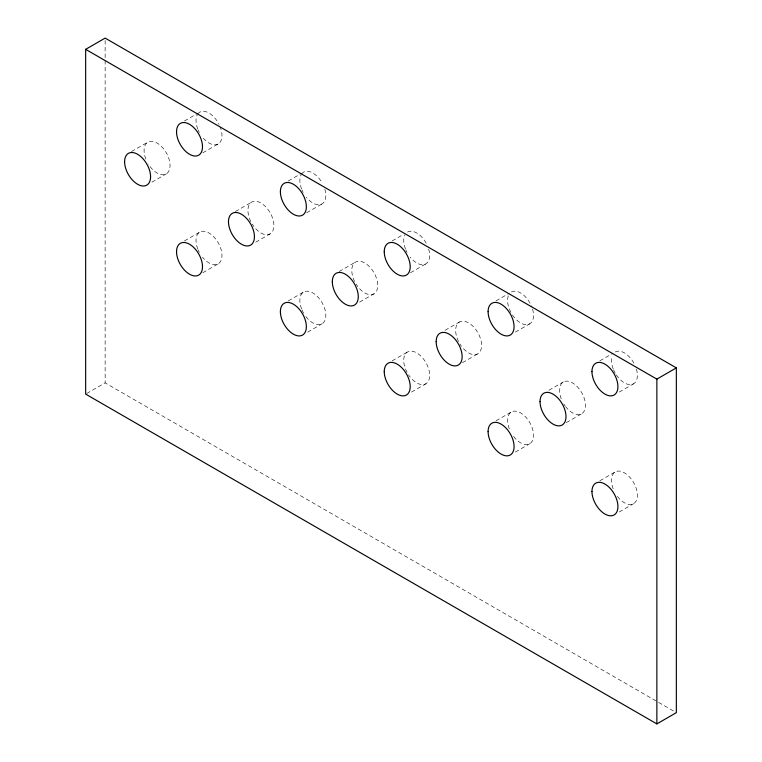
<?xml version="1.0" encoding="UTF-8"?>
<svg xmlns="http://www.w3.org/2000/svg" width="762" height="762" viewBox="0 0 762 762"><rect width="100%" height="100%" fill="white"/><g stroke="black" fill="none" stroke-linecap="round" stroke-linejoin="round"><path stroke-width="0.57" stroke-dasharray="3.81 2.86" d="M131.483 151.59L147.885 142.123M184.433 121.015L197.758 113.328M151.895 182.204L166.24 173.917M202.797 152.819L218.17 143.942A18.355 10.601 60 0 0 220.237 127.035M184.433 240.935L199.806 232.067M235.344 211.55L251.736 202.082M288.293 180.975L301.619 173.288M202.797 272.739L218.17 263.862M255.746 242.164L270.1 233.877M306.648 212.779L322.021 203.902M86.687 393.525L105.137 382.876L676.342 712.661M288.293 300.895L303.667 292.027M339.195 271.51L355.597 262.042M392.144 240.935L402.393 235.02M307.677 332.108L322.021 323.821M359.607 302.123L373.952 293.846M410.508 272.739L425.882 263.862M392.144 360.864L407.518 351.987M445.103 330.289L459.448 322.002M496.005 300.895L509.33 293.208M411.528 392.068L425.882 383.781M462.439 362.674L477.812 353.806M515.388 332.108L529.733 323.821M496.005 420.824L511.378 411.947M548.954 390.249L563.299 381.962M599.856 360.855L613.181 353.168M515.388 452.028L529.733 443.741M566.29 422.634L581.663 413.766M619.239 392.068L633.593 383.781M599.856 480.784L615.229 471.907M619.239 511.988L633.593 503.701M105.137 40.481L105.137 382.876M428.692 249.145A18.355 10.601 60 0 1 425.263 264.176A18.355 10.601 60 0 1 410.213 257.194M407.051 252.422A18.355 10.601 60 0 1 405.813 249.831M405.46 248.964A18.355 10.601 60 0 1 404.936 234.829M407.518 232.058A18.355 10.601 60 0 1 427.206 245.212M458.543 341.509A18.355 10.601 60 0 1 465.049 321.431A18.355 10.601 60 0 1 481.517 347.167A18.355 10.601 60 0 1 462.134 347.139M461.562 346.396A18.355 10.601 60 0 1 459.934 344.024M407.051 372.351A18.355 10.601 60 0 1 413.337 351.463A18.355 10.601 60 0 1 429.397 378.333A18.355 10.601 60 0 1 408.527 374.818M532.552 309.105A18.355 10.601 60 0 1 527.771 324.545A18.355 10.601 60 0 1 511.378 313.22M510.911 312.382A18.355 10.601 60 0 1 509.311 293.932M511.378 292.017A18.355 10.601 60 0 1 531.8 306.915M561.242 398.869A18.355 10.601 60 0 1 570.233 381.8A18.355 10.601 60 0 1 585.264 407.851A18.355 10.601 60 0 1 565.995 407.099M565.414 406.356A18.355 10.601 60 0 1 563.794 403.984M218.17 143.942A18.355 10.601 60 0 1 202.501 137.274M199.349 132.502A18.355 10.601 60 0 1 198.101 129.911M197.749 129.045A18.355 10.601 60 0 1 197.225 114.91M197.749 114.052A18.355 10.601 60 0 1 219.075 124.425M145.818 159.029A18.355 10.601 60 0 1 155.705 142.332A18.355 10.601 60 0 1 169.412 169.783A18.355 10.601 60 0 1 148.371 164.144M197.749 248.964A18.355 10.601 60 0 1 206.74 231.896A18.355 10.601 60 0 1 221.771 257.947A18.355 10.601 60 0 1 202.501 257.194M199.349 252.432A18.355 10.601 60 0 1 198.101 249.841M250.831 221.59A18.355 10.601 60 0 1 258.223 201.759A18.355 10.601 60 0 1 273.453 229.105A18.355 10.601 60 0 1 252.232 224.104M324.841 189.186A18.355 10.601 60 0 1 321.402 204.216A18.355 10.601 60 0 1 306.353 197.234M303.2 192.462A18.355 10.601 60 0 1 301.952 189.871M301.6 189.005A18.355 10.601 60 0 1 301.085 174.869M301.6 174.012A18.355 10.601 60 0 1 322.021 182.699M354.682 281.549A18.355 10.601 60 0 1 362.074 261.718A18.355 10.601 60 0 1 377.314 289.065A18.355 10.601 60 0 1 356.083 284.064M301.6 308.924A18.355 10.601 60 0 1 311.267 292.132A18.355 10.601 60 0 1 325.326 319.259A18.355 10.601 60 0 1 304.676 314.858M303.667 313.22A18.355 10.601 60 0 1 301.952 309.801M509.311 428.844A18.355 10.601 60 0 1 518.97 412.052A18.355 10.601 60 0 1 533.038 439.179A18.355 10.601 60 0 1 512.388 434.778M613.172 488.804A18.355 10.601 60 0 1 622.83 472.011A18.355 10.601 60 0 1 636.889 499.139A18.355 10.601 60 0 1 616.239 494.738M636.403 369.065A18.355 10.601 60 0 1 632.174 384.381A18.355 10.601 60 0 1 616.239 374.809M615.229 373.18A18.355 10.601 60 0 1 613.524 369.751M613.172 368.884A18.355 10.601 60 0 1 611.867 356.759M615.229 351.987A18.355 10.601 60 0 1 634.498 364.274"/><path stroke-width="1.14" d="M85.658 49.34L105.137 38.1L676.342 367.884L676.342 712.661L656.863 723.9L85.658 394.116L85.658 49.34L656.863 379.124L676.342 367.884M656.863 379.124L656.863 723.9M384.248 251.708A18.355 10.601 60 0 0 403.717 275.93A18.355 10.601 60 0 0 403.717 249.965A18.355 10.601 60 0 0 384.248 251.708M488.099 311.668A18.355 10.601 60 0 0 507.578 335.89A18.355 10.601 60 0 0 507.578 309.934A18.355 10.601 60 0 0 488.099 311.668M436.169 341.652A18.355 10.601 60 0 0 455.647 365.874A18.355 10.601 60 0 0 455.647 339.909A18.355 10.601 60 0 0 436.169 341.652M384.248 371.627A18.355 10.601 60 0 0 403.717 395.859A18.355 10.601 60 0 0 403.717 369.894A18.355 10.601 60 0 0 384.248 371.627M540.029 401.612A18.355 10.601 60 0 0 559.499 425.834A18.355 10.601 60 0 0 559.499 399.869A18.355 10.601 60 0 0 540.029 401.612M176.536 131.788A18.355 10.601 60 0 0 196.005 156.01A18.355 10.601 60 0 0 196.005 130.045A18.355 10.601 60 0 0 176.536 131.788M591.96 371.627A18.355 10.601 60 0 0 611.429 395.849A18.355 10.601 60 0 0 611.429 369.894A18.355 10.601 60 0 0 591.96 371.627M591.96 491.547A18.355 10.601 60 0 0 611.429 515.779A18.355 10.601 60 0 0 611.429 489.814A18.355 10.601 60 0 0 591.96 491.547M488.099 431.587A18.355 10.601 60 0 0 507.578 455.819A18.355 10.601 60 0 0 507.578 429.854A18.355 10.601 60 0 0 488.099 431.587M332.318 281.692A18.355 10.601 60 0 0 351.787 305.914A18.355 10.601 60 0 0 351.787 279.949A18.355 10.601 60 0 0 332.318 281.692M280.387 311.668A18.355 10.601 60 0 0 299.866 335.899A18.355 10.601 60 0 0 299.866 309.934A18.355 10.601 60 0 0 280.387 311.668M280.387 191.748A18.355 10.601 60 0 0 299.866 215.97A18.355 10.601 60 0 0 299.866 190.005A18.355 10.601 60 0 0 280.387 191.748M228.467 221.732A18.355 10.601 60 0 0 247.936 245.955A18.355 10.601 60 0 0 247.936 219.989A18.355 10.601 60 0 0 228.467 221.732M176.536 251.708A18.355 10.601 60 0 0 196.005 275.939A18.355 10.601 60 0 0 196.005 249.974A18.355 10.601 60 0 0 176.536 251.708M124.606 161.773A18.355 10.601 60 0 0 144.085 185.995A18.355 10.601 60 0 0 144.085 160.03A18.355 10.601 60 0 0 124.606 161.773"/></g></svg>
